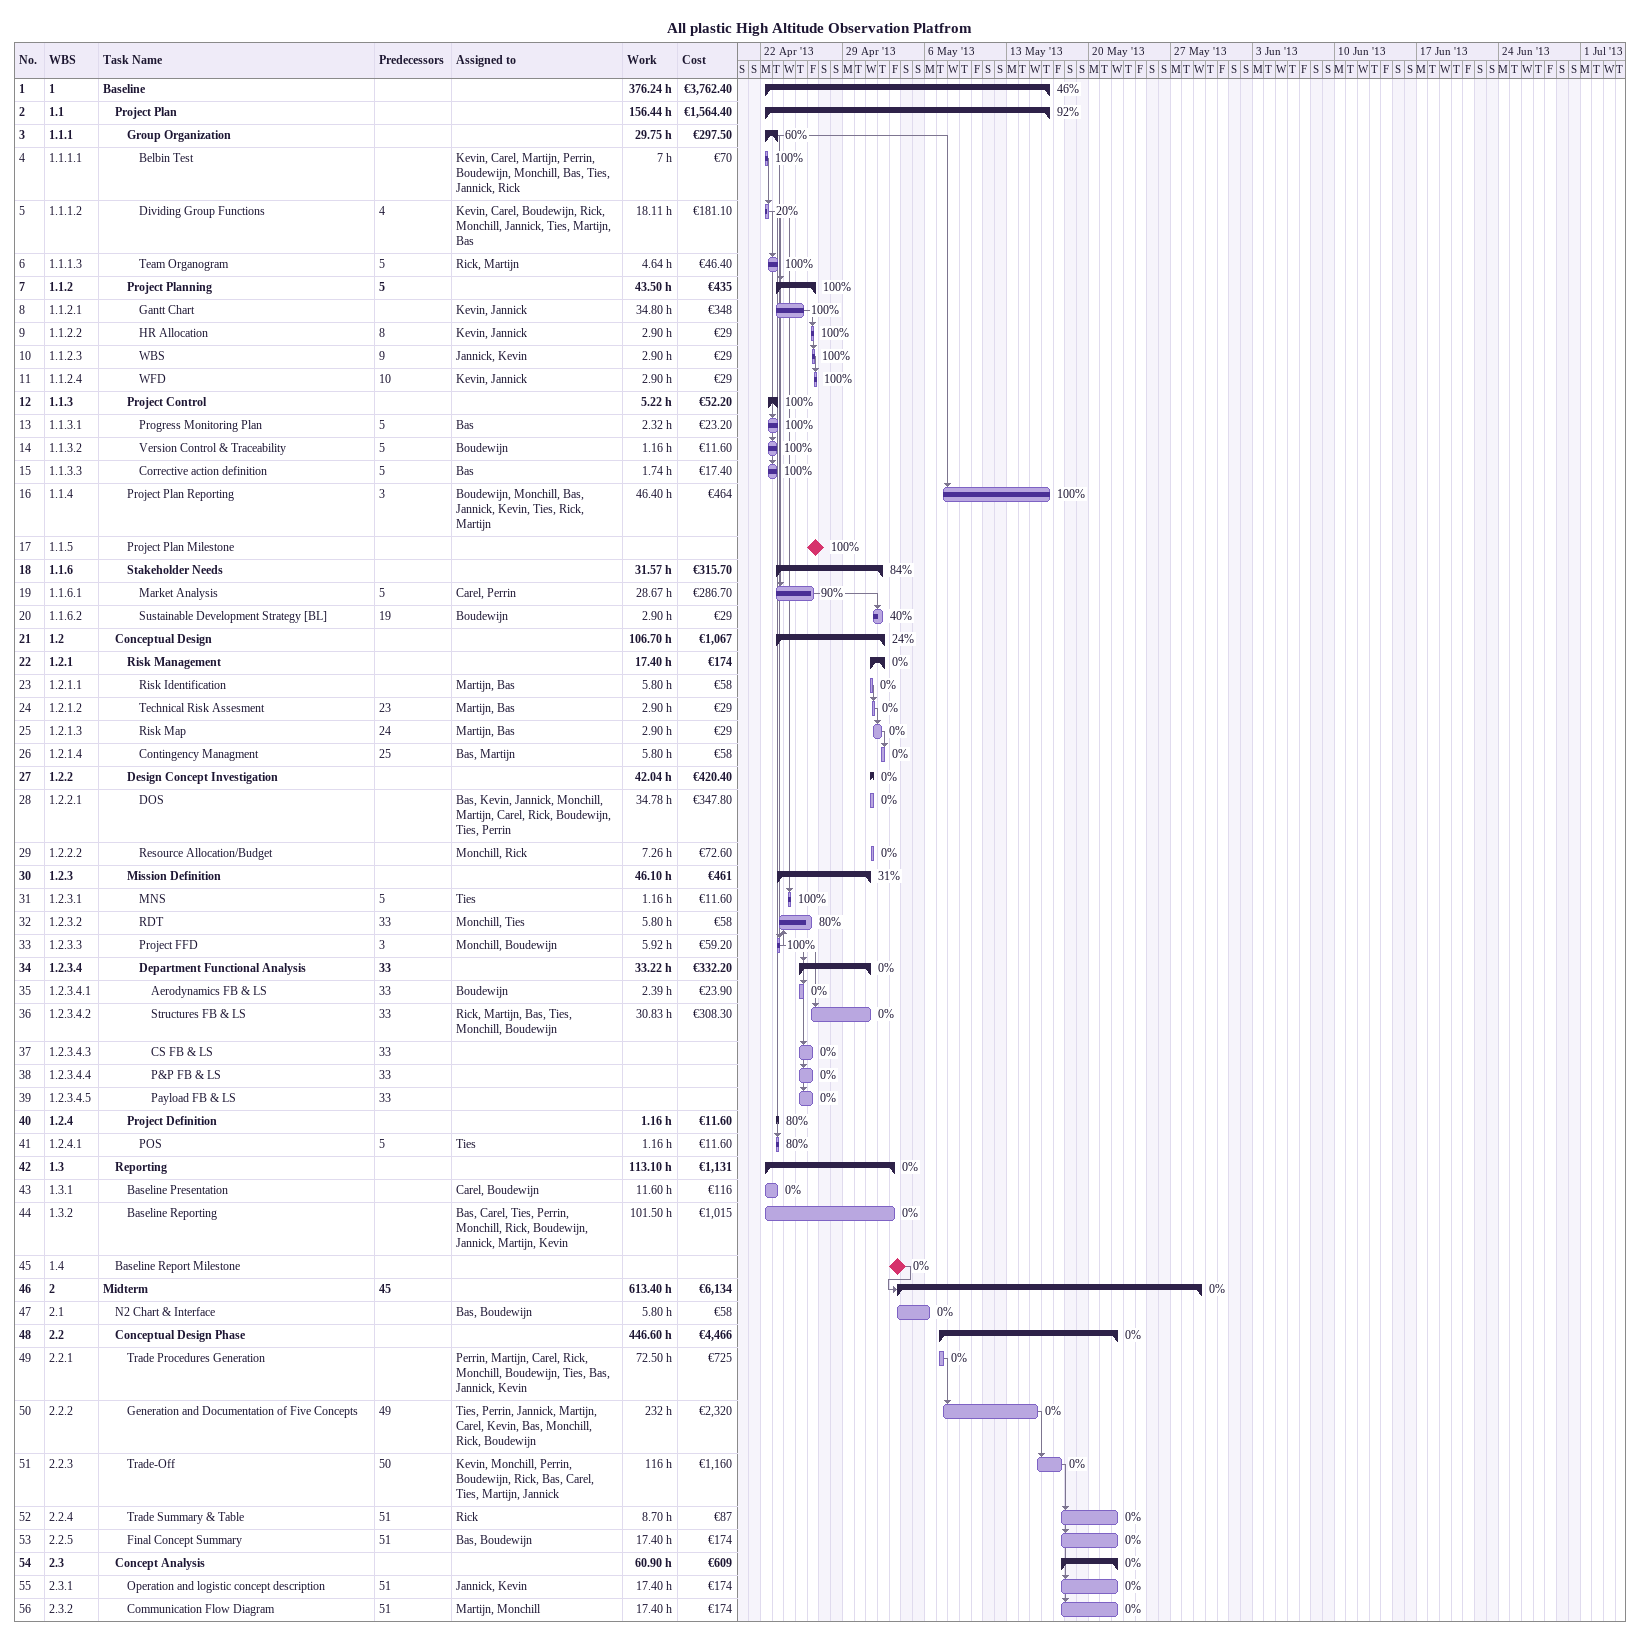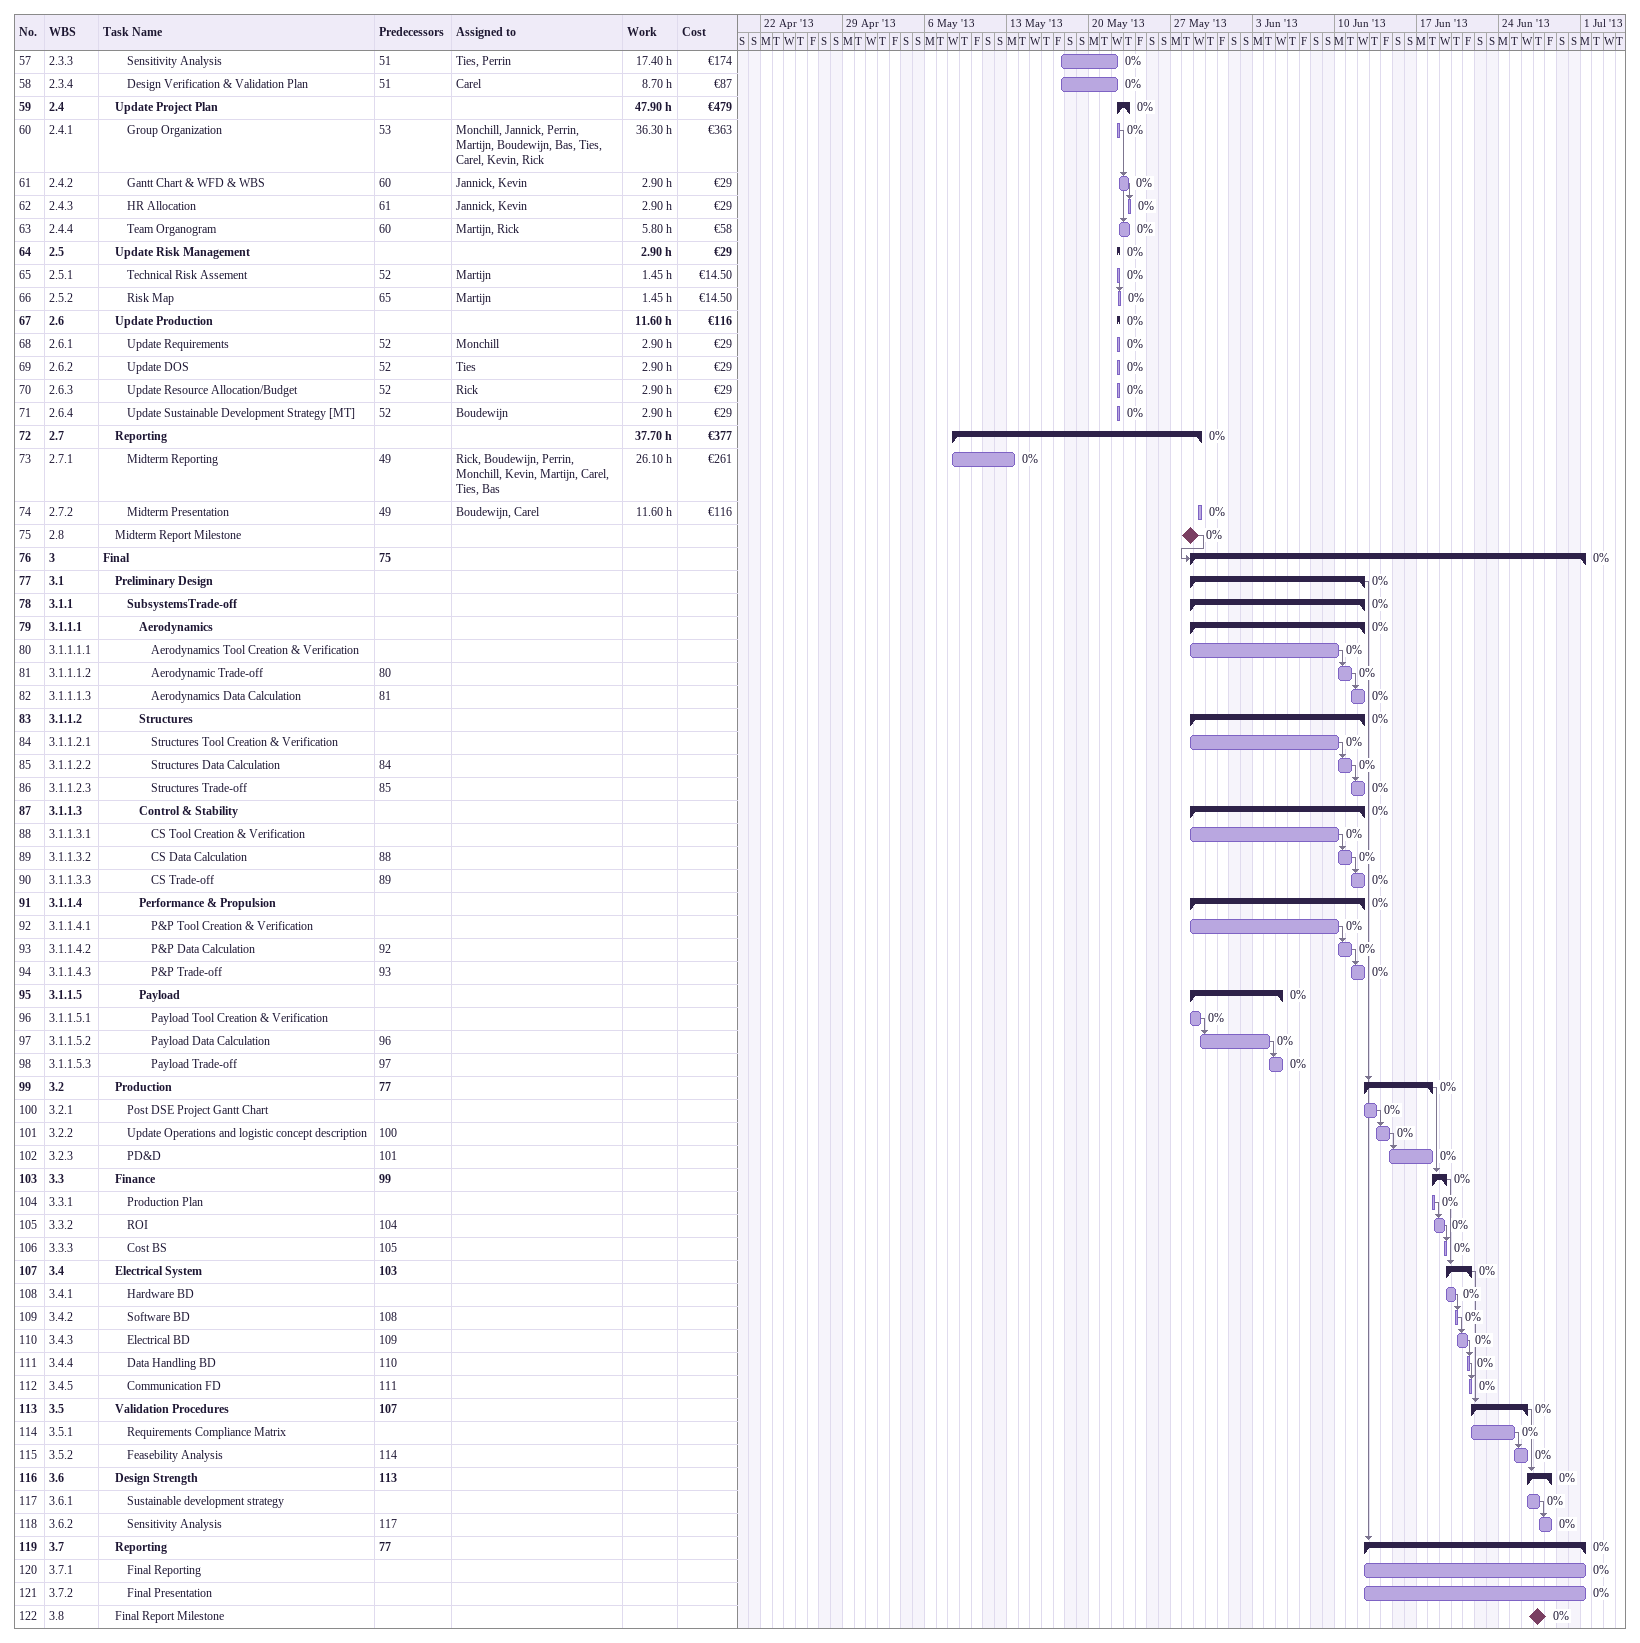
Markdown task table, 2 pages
All plastic High Altitude Observation Platfrom

| ID | WBS | Task | Start | Finish | Predecessors | Resources | % complete | Work (h) | Cost (€) |
|---|---|---|---|---|---|---|---|---|---|
| 1 | 1 | **Baseline** | 2013-04-22 | 2013-05-16 |  |  | 46 | 376.24 | 3762.40 |
| 2 | 1.1 | **Project Plan** | 2013-04-22 | 2013-05-16 |  |  | 92 | 156.44 | 1564.40 |
| 3 | 1.1.1 | **Group Organization** | 2013-04-22 | 2013-04-23 |  |  | 60 | 29.75 | 297.50 |
| 4 | 1.1.1.1 | Belbin Test | 2013-04-22 | 2013-04-22 |  | Kevin, Carel, Martijn, Perrin, Boudewijn, Monchill, Bas, Ties, Jannick, Rick | 100 | 7 | 70 |
| 5 | 1.1.1.2 | Dividing Group Functions | 2013-04-22 | 2013-04-22 | 4 | Kevin, Carel, Boudewijn, Rick, Monchill, Jannick, Ties, Martijn, Bas | 20 | 18.11 | 181.10 |
| 6 | 1.1.1.3 | Team Organogram | 2013-04-22 | 2013-04-23 | 5 | Rick, Martijn | 100 | 4.64 | 46.40 |
| 7 | 1.1.2 | **Project Planning** | 2013-04-23 | 2013-04-26 | 5 |  | 100 | 43.50 | 435 |
| 8 | 1.1.2.1 | Gantt Chart | 2013-04-23 | 2013-04-25 |  | Kevin, Jannick | 100 | 34.80 | 348 |
| 9 | 1.1.2.2 | HR Allocation | 2013-04-26 | 2013-04-26 | 8 | Kevin, Jannick | 100 | 2.90 | 29 |
| 10 | 1.1.2.3 | WBS | 2013-04-26 | 2013-04-26 | 9 | Jannick, Kevin | 100 | 2.90 | 29 |
| 11 | 1.1.2.4 | WFD | 2013-04-26 | 2013-04-26 | 10 | Kevin, Jannick | 100 | 2.90 | 29 |
| 12 | 1.1.3 | **Project Control** | 2013-04-22 | 2013-04-23 |  |  | 100 | 5.22 | 52.20 |
| 13 | 1.1.3.1 | Progress Monitoring Plan | 2013-04-22 | 2013-04-23 | 5 | Bas | 100 | 2.32 | 23.20 |
| 14 | 1.1.3.2 | Version Control & Traceability | 2013-04-22 | 2013-04-23 | 5 | Boudewijn | 100 | 1.16 | 11.60 |
| 15 | 1.1.3.3 | Corrective action definition | 2013-04-22 | 2013-04-23 | 5 | Bas | 100 | 1.74 | 17.40 |
| 16 | 1.1.4 | Project Plan Reporting | 2013-05-07 | 2013-05-16 | 3 | Boudewijn, Monchill, Bas, Jannick, Kevin, Ties, Rick, Martijn | 100 | 46.40 | 464 |
| 17 | 1.1.5 | Project Plan Milestone (milestone) | 2013-04-26 | 2013-04-26 |  |  | 100 |  |  |
| 18 | 1.1.6 | **Stakeholder Needs** | 2013-04-23 | 2013-05-02 |  |  | 84 | 31.57 | 315.70 |
| 19 | 1.1.6.1 | Market Analysis | 2013-04-23 | 2013-04-26 | 5 | Carel, Perrin | 90 | 28.67 | 286.70 |
| 20 | 1.1.6.2 | Sustainable Development Strategy [BL] | 2013-05-01 | 2013-05-02 | 19 | Boudewijn | 40 | 2.90 | 29 |
| 21 | 1.2 | **Conceptual Design** | 2013-04-23 | 2013-05-02 |  |  | 24 | 106.70 | 1067 |
| 22 | 1.2.1 | **Risk Management** | 2013-05-01 | 2013-05-02 |  |  | 0 | 17.40 | 174 |
| 23 | 1.2.1.1 | Risk Identification | 2013-05-01 | 2013-05-01 |  | Martijn, Bas | 0 | 5.80 | 58 |
| 24 | 1.2.1.2 | Technical Risk Assesment | 2013-05-01 | 2013-05-01 | 23 | Martijn, Bas | 0 | 2.90 | 29 |
| 25 | 1.2.1.3 | Risk Map | 2013-05-01 | 2013-05-02 | 24 | Martijn, Bas | 0 | 2.90 | 29 |
| 26 | 1.2.1.4 | Contingency Managment | 2013-05-02 | 2013-05-02 | 25 | Bas, Martijn | 0 | 5.80 | 58 |
| 27 | 1.2.2 | **Design Concept Investigation** | 2013-05-01 | 2013-05-01 |  |  | 0 | 42.04 | 420.40 |
| 28 | 1.2.2.1 | DOS | 2013-05-01 | 2013-05-01 |  | Bas, Kevin, Jannick, Monchill, Martijn, Carel, Rick, Boudewijn, Ties, Perrin | 0 | 34.78 | 347.80 |
| 29 | 1.2.2.2 | Resource Allocation/Budget | 2013-05-01 | 2013-05-01 |  | Monchill, Rick | 0 | 7.26 | 72.60 |
| 30 | 1.2.3 | **Mission Definition** | 2013-04-23 | 2013-05-01 |  |  | 31 | 46.10 | 461 |
| 31 | 1.2.3.1 | MNS | 2013-04-24 | 2013-04-24 | 5 | Ties | 100 | 1.16 | 11.60 |
| 32 | 1.2.3.2 | RDT | 2013-04-23 | 2013-04-26 | 33 | Monchill, Ties | 80 | 5.80 | 58 |
| 33 | 1.2.3.3 | Project FFD | 2013-04-23 | 2013-04-23 | 3 | Monchill, Boudewijn | 100 | 5.92 | 59.20 |
| 34 | 1.2.3.4 | **Department Functional Analysis** | 2013-04-25 | 2013-05-01 | 33 |  | 0 | 33.22 | 332.20 |
| 35 | 1.2.3.4.1 | Aerodynamics FB & LS | 2013-04-25 | 2013-04-25 | 33 | Boudewijn | 0 | 2.39 | 23.90 |
| 36 | 1.2.3.4.2 | Structures FB & LS | 2013-04-26 | 2013-05-01 | 33 | Rick, Martijn, Bas, Ties, Monchill, Boudewijn | 0 | 30.83 | 308.30 |
| 37 | 1.2.3.4.3 | CS FB & LS | 2013-04-25 | 2013-04-26 | 33 |  | 0 |  |  |
| 38 | 1.2.3.4.4 | P&P FB & LS | 2013-04-25 | 2013-04-26 | 33 |  | 0 |  |  |
| 39 | 1.2.3.4.5 | Payload FB & LS | 2013-04-25 | 2013-04-26 | 33 |  | 0 |  |  |
| 40 | 1.2.4 | **Project Definition** | 2013-04-23 | 2013-04-23 |  |  | 80 | 1.16 | 11.60 |
| 41 | 1.2.4.1 | POS | 2013-04-23 | 2013-04-23 | 5 | Ties | 80 | 1.16 | 11.60 |
| 42 | 1.3 | **Reporting** | 2013-04-22 | 2013-05-03 |  |  | 0 | 113.10 | 1131 |
| 43 | 1.3.1 | Baseline Presentation | 2013-04-22 | 2013-04-23 |  | Carel, Boudewijn | 0 | 11.60 | 116 |
| 44 | 1.3.2 | Baseline Reporting | 2013-04-22 | 2013-05-03 |  | Bas, Carel, Ties, Perrin, Monchill, Rick, Boudewijn, Jannick, Martijn, Kevin | 0 | 101.50 | 1015 |
| 45 | 1.4 | Baseline Report Milestone (milestone) | 2013-05-03 | 2013-05-03 |  |  | 0 |  |  |
| 46 | 2 | **Midterm** | 2013-05-03 | 2013-05-29 | 45 |  | 0 | 613.40 | 6134 |
| 47 | 2.1 | N2 Chart & Interface | 2013-05-03 | 2013-05-06 |  | Bas, Boudewijn | 0 | 5.80 | 58 |
| 48 | 2.2 | **Conceptual Design Phase** | 2013-05-07 | 2013-05-22 |  |  | 0 | 446.60 | 4466 |
| 49 | 2.2.1 | Trade Procedures Generation | 2013-05-07 | 2013-05-07 |  | Perrin, Martijn, Carel, Rick, Monchill, Boudewijn, Ties, Bas, Jannick, Kevin | 0 | 72.50 | 725 |
| 50 | 2.2.2 | Generation and Documentation of Five Concepts | 2013-05-07 | 2013-05-15 | 49 | Ties, Perrin, Jannick, Martijn, Carel, Kevin, Bas, Monchill, Rick, Boudewijn | 0 | 232 | 2320 |
| 51 | 2.2.3 | Trade-Off | 2013-05-15 | 2013-05-17 | 50 | Kevin, Monchill, Perrin, Boudewijn, Rick, Bas, Carel, Ties, Martijn, Jannick | 0 | 116 | 1160 |
| 52 | 2.2.4 | Trade Summary & Table | 2013-05-17 | 2013-05-22 | 51 | Rick | 0 | 8.70 | 87 |
| 53 | 2.2.5 | Final Concept Summary | 2013-05-17 | 2013-05-22 | 51 | Bas, Boudewijn | 0 | 17.40 | 174 |
| 54 | 2.3 | **Concept Analysis** | 2013-05-17 | 2013-05-22 |  |  | 0 | 60.90 | 609 |
| 55 | 2.3.1 | Operation and logistic concept description | 2013-05-17 | 2013-05-22 | 51 | Jannick, Kevin | 0 | 17.40 | 174 |
| 56 | 2.3.2 | Communication Flow Diagram | 2013-05-17 | 2013-05-22 | 51 | Martijn, Monchill | 0 | 17.40 | 174 |
| 57 | 2.3.3 | Sensitivity Analysis | 2013-05-17 | 2013-05-22 | 51 | Ties, Perrin | 0 | 17.40 | 174 |
| 58 | 2.3.4 | Design Verification & Validation Plan | 2013-05-17 | 2013-05-22 | 51 | Carel | 0 | 8.70 | 87 |
| 59 | 2.4 | **Update Project Plan** | 2013-05-22 | 2013-05-23 |  |  | 0 | 47.90 | 479 |
| 60 | 2.4.1 | Group Organization | 2013-05-22 | 2013-05-22 | 53 | Monchill, Jannick, Perrin, Martijn, Boudewijn, Bas, Ties, Carel, Kevin, Rick | 0 | 36.30 | 363 |
| 61 | 2.4.2 | Gantt Chart & WFD & WBS | 2013-05-22 | 2013-05-23 | 60 | Jannick, Kevin | 0 | 2.90 | 29 |
| 62 | 2.4.3 | HR Allocation | 2013-05-23 | 2013-05-23 | 61 | Jannick, Kevin | 0 | 2.90 | 29 |
| 63 | 2.4.4 | Team Organogram | 2013-05-22 | 2013-05-23 | 60 | Martijn, Rick | 0 | 5.80 | 58 |
| 64 | 2.5 | **Update Risk Management** | 2013-05-22 | 2013-05-22 |  |  | 0 | 2.90 | 29 |
| 65 | 2.5.1 | Technical Risk Assement | 2013-05-22 | 2013-05-22 | 52 | Martijn | 0 | 1.45 | 14.50 |
| 66 | 2.5.2 | Risk Map | 2013-05-22 | 2013-05-22 | 65 | Martijn | 0 | 1.45 | 14.50 |
| 67 | 2.6 | **Update Production** | 2013-05-22 | 2013-05-22 |  |  | 0 | 11.60 | 116 |
| 68 | 2.6.1 | Update Requirements | 2013-05-22 | 2013-05-22 | 52 | Monchill | 0 | 2.90 | 29 |
| 69 | 2.6.2 | Update DOS | 2013-05-22 | 2013-05-22 | 52 | Ties | 0 | 2.90 | 29 |
| 70 | 2.6.3 | Update Resource Allocation/Budget | 2013-05-22 | 2013-05-22 | 52 | Rick | 0 | 2.90 | 29 |
| 71 | 2.6.4 | Update Sustainable Development Strategy [MT] | 2013-05-22 | 2013-05-22 | 52 | Boudewijn | 0 | 2.90 | 29 |
| 72 | 2.7 | **Reporting** | 2013-05-08 | 2013-05-29 |  |  | 0 | 37.70 | 377 |
| 73 | 2.7.1 | Midterm Reporting | 2013-05-08 | 2013-05-13 | 49 | Rick, Boudewijn, Perrin, Monchill, Kevin, Martijn, Carel, Ties, Bas | 0 | 26.10 | 261 |
| 74 | 2.7.2 | Midterm Presentation | 2013-05-29 | 2013-05-29 | 49 | Boudewijn, Carel | 0 | 11.60 | 116 |
| 75 | 2.8 | Midterm Report Milestone (milestone) | 2013-05-28 | 2013-05-28 |  |  | 0 |  |  |
| 76 | 3 | **Final** | 2013-05-28 | 2013-07-01 | 75 |  | 0 |  |  |
| 77 | 3.1 | **Preliminary Design** | 2013-05-28 | 2013-06-12 |  |  | 0 |  |  |
| 78 | 3.1.1 | **SubsystemsTrade-off** | 2013-05-28 | 2013-06-12 |  |  | 0 |  |  |
| 79 | 3.1.1.1 | **Aerodynamics** | 2013-05-28 | 2013-06-12 |  |  | 0 |  |  |
| 80 | 3.1.1.1.1 | Aerodynamics Tool Creation & Verification | 2013-05-28 | 2013-06-10 |  |  | 0 |  |  |
| 81 | 3.1.1.1.2 | Aerodynamic Trade-off | 2013-06-10 | 2013-06-11 | 80 |  | 0 |  |  |
| 82 | 3.1.1.1.3 | Aerodynamics Data Calculation | 2013-06-11 | 2013-06-12 | 81 |  | 0 |  |  |
| 83 | 3.1.1.2 | **Structures** | 2013-05-28 | 2013-06-12 |  |  | 0 |  |  |
| 84 | 3.1.1.2.1 | Structures Tool Creation & Verification | 2013-05-28 | 2013-06-10 |  |  | 0 |  |  |
| 85 | 3.1.1.2.2 | Structures Data Calculation | 2013-06-10 | 2013-06-11 | 84 |  | 0 |  |  |
| 86 | 3.1.1.2.3 | Structures Trade-off | 2013-06-11 | 2013-06-12 | 85 |  | 0 |  |  |
| 87 | 3.1.1.3 | **Control & Stability** | 2013-05-28 | 2013-06-12 |  |  | 0 |  |  |
| 88 | 3.1.1.3.1 | CS Tool Creation & Verification | 2013-05-28 | 2013-06-10 |  |  | 0 |  |  |
| 89 | 3.1.1.3.2 | CS Data Calculation | 2013-06-10 | 2013-06-11 | 88 |  | 0 |  |  |
| 90 | 3.1.1.3.3 | CS Trade-off | 2013-06-11 | 2013-06-12 | 89 |  | 0 |  |  |
| 91 | 3.1.1.4 | **Performance & Propulsion** | 2013-05-28 | 2013-06-12 |  |  | 0 |  |  |
| 92 | 3.1.1.4.1 | P&P Tool Creation & Verification | 2013-05-28 | 2013-06-10 |  |  | 0 |  |  |
| 93 | 3.1.1.4.2 | P&P Data Calculation | 2013-06-10 | 2013-06-11 | 92 |  | 0 |  |  |
| 94 | 3.1.1.4.3 | P&P Trade-off | 2013-06-11 | 2013-06-12 | 93 |  | 0 |  |  |
| 95 | 3.1.1.5 | **Payload** | 2013-05-28 | 2013-06-05 |  |  | 0 |  |  |
| 96 | 3.1.1.5.1 | Payload Tool Creation & Verification | 2013-05-28 | 2013-05-29 |  |  | 0 |  |  |
| 97 | 3.1.1.5.2 | Payload Data Calculation | 2013-05-29 | 2013-06-04 | 96 |  | 0 |  |  |
| 98 | 3.1.1.5.3 | Payload Trade-off | 2013-06-04 | 2013-06-05 | 97 |  | 0 |  |  |
| 99 | 3.2 | **Production** | 2013-06-12 | 2013-06-18 | 77 |  | 0 |  |  |
| 100 | 3.2.1 | Post DSE Project Gantt Chart | 2013-06-12 | 2013-06-13 |  |  | 0 |  |  |
| 101 | 3.2.2 | Update Operations and logistic concept description | 2013-06-13 | 2013-06-14 | 100 |  | 0 |  |  |
| 102 | 3.2.3 | PD&D | 2013-06-14 | 2013-06-18 | 101 |  | 0 |  |  |
| 103 | 3.3 | **Finance** | 2013-06-18 | 2013-06-19 | 99 |  | 0 |  |  |
| 104 | 3.3.1 | Production Plan | 2013-06-18 | 2013-06-18 |  |  | 0 |  |  |
| 105 | 3.3.2 | ROI | 2013-06-18 | 2013-06-19 | 104 |  | 0 |  |  |
| 106 | 3.3.3 | Cost BS | 2013-06-19 | 2013-06-19 | 105 |  | 0 |  |  |
| 107 | 3.4 | **Electrical System** | 2013-06-19 | 2013-06-21 | 103 |  | 0 |  |  |
| 108 | 3.4.1 | Hardware BD | 2013-06-19 | 2013-06-20 |  |  | 0 |  |  |
| 109 | 3.4.2 | Software BD | 2013-06-20 | 2013-06-20 | 108 |  | 0 |  |  |
| 110 | 3.4.3 | Electrical BD | 2013-06-20 | 2013-06-21 | 109 |  | 0 |  |  |
| 111 | 3.4.4 | Data Handling BD | 2013-06-21 | 2013-06-21 | 110 |  | 0 |  |  |
| 112 | 3.4.5 | Communication FD | 2013-06-21 | 2013-06-21 | 111 |  | 0 |  |  |
| 113 | 3.5 | **Validation Procedures** | 2013-06-21 | 2013-06-26 | 107 |  | 0 |  |  |
| 114 | 3.5.1 | Requirements Compliance Matrix | 2013-06-21 | 2013-06-25 |  |  | 0 |  |  |
| 115 | 3.5.2 | Feasebility Analysis | 2013-06-25 | 2013-06-26 | 114 |  | 0 |  |  |
| 116 | 3.6 | **Design Strength** | 2013-06-26 | 2013-06-28 | 113 |  | 0 |  |  |
| 117 | 3.6.1 | Sustainable development strategy | 2013-06-26 | 2013-06-27 |  |  | 0 |  |  |
| 118 | 3.6.2 | Sensitivity Analysis | 2013-06-27 | 2013-06-28 | 117 |  | 0 |  |  |
| 119 | 3.7 | **Reporting** | 2013-06-12 | 2013-07-01 | 77 |  | 0 |  |  |
| 120 | 3.7.1 | Final Reporting | 2013-06-12 | 2013-07-01 |  |  | 0 |  |  |
| 121 | 3.7.2 | Final Presentation | 2013-06-12 | 2013-07-01 |  |  | 0 |  |  |
| 122 | 3.8 | Final Report Milestone (milestone) | 2013-06-27 | 2013-06-27 |  |  | 0 |  |  |
